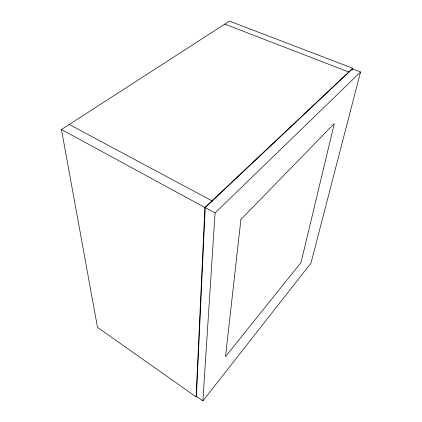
<?xml version="1.0" encoding="UTF-8"?>
<svg xmlns="http://www.w3.org/2000/svg" width="422" height="422" viewBox="0 0 422 422"><rect width="100%" height="100%" fill="white"/><g stroke="black" fill="none" stroke-linecap="round" stroke-linejoin="round"><path stroke-width="0.63" d="M196.114 396.88L204.876 207.503L352.702 68.227L229.468 21.1L61.448 129.522L97.503 327.377L196.114 396.88L196.916 395.883M205.25 207.603L196.394 396.337L202.876 400.9L310.977 263.133L360.552 72.004L352.375 68.87L205.25 207.603L215.078 212.941L202.876 400.9M211.876 202.149L211.955 200.835L69.261 124.479M352.059 70.152L352.375 68.87M352.386 69.503L352.702 68.227M215.078 212.941L360.552 72.004M224.794 24.117L348.714 71.983M61.448 129.522L204.876 207.503M240.92 219.472L225.512 356.606L301.028 262.473L334.319 123.509L240.92 219.472"/></g></svg>
